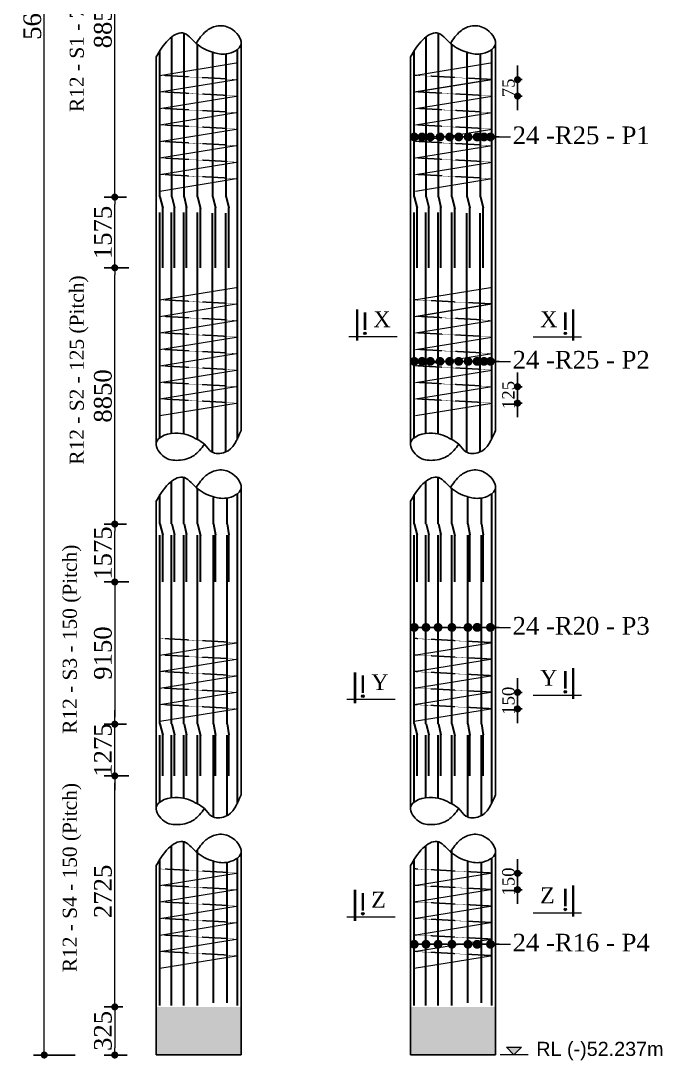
# Model space of a CAD drawing. Header units: millimetres. Extents: x -571543 to 35267, y -84886 to 197746.
# Drawn here: x -389666 to -380587, y 133018 to 147726 of the extents above; entities that cross this region are included whole.
import ezdxf

# ---------------------------------------------------------------- set-up
doc = ezdxf.new("R2010")
doc.units = ezdxf.units.MM
doc.header["$PDMODE"] = 2
doc.linetypes.add('DASHEDX2', pattern=[38.1, 25.4, -12.7])
doc.layers.get('Defpoints').update_dxf_attribs({"lineweight": 13})
for name, color, linetype, lineweight in [('Binder', 136, 'Continuous', 15), ('dim', 96, 'Continuous', 25), ('Dimision', 96, 'Continuous', 18), ('hatch', 65, 'Continuous', 15), ('Reinf.', 12, 'Continuous', 30), ('Text', 7, 'Continuous', 15)]:
    doc.layers.add(name, color=color, linetype=linetype, lineweight=lineweight)
doc.layers.add('Pire Line', color=11, linetype='Continuous')
doc.styles.add('ROMANS', font='arial.ttf', dxfattribs={"height": 200})
doc.styles.get("Standard").update_dxf_attribs({"font": 'times.ttf'})
doc.dimstyles.new('ISO-25', dxfattribs={"dimtxt": 175, "dimasz": 100, "dimexe": 65, "dimexo": 115.625, "dimgap": 40, "dimtad": 1, "dimtoh": 1, "dimdec": 0, "dimtxsty": 'Standard', "dimblk": 'DOT', "dimcen": 300, "dimclrd": 256, "dimclre": 256, "dimclrt": 256, "dimadec": 0, "dimazin": 0, "dimtfac": 1, "dimtdec": 0, "dimtix": 1, "dimtmove": 0, "dimatfit": 3, "dimldrblk": 'DOT', "dimfxl": 75, "dimlwd": -1, "dimarcsym": 0})

# ---------------------------------------------------------------- blocks, each defined once
blk = doc.blocks.new('_Dot')
at = {"color": 0, "linetype": 'ByBlock', "lineweight": -2}
blk.add_line((-0.5, 0), (-1, 0), dxfattribs=at)
at = {"color": 0, "linetype": 'ByBlock', "const_width": 0.5}
blk.add_lwpolyline([(-0.25, 0, 1), (0.25, 0, 1)], format="xyb", close=True, dxfattribs=at)
blk = doc.blocks.new('*D317')
at = {"layer": 'Defpoints', "color": 0, "ltscale": 3, "transparency": 16777216}
for p in [(-388335, 145231), (-388052, 145231), (-388022, 144231)]:
    blk.add_point(p, dxfattribs=at)
at = {"layer": 'Dimision', "color": 1, "lineweight": -2, "ltscale": 3, "transparency": 16777216}
for p, q in [((-388168, 145231), (-388485, 145231)), ((-388137, 144231), (-388485, 144231))]:
    blk.add_line(p, q, dxfattribs=at)
at = {"layer": 'Dimision', "ltscale": 3, "transparency": 16777216}
blk.add_line((-388335, 144331), (-388335, 145131), dxfattribs=at)
at = {"layer": 'Dimision', "ltscale": 3, "transparency": 16777216, "xscale": 100, "yscale": 100, "zscale": 100}
for p, rotation in [((-388335, 145231), 90), ((-388335, 144231), 270)]:
    blk.add_blockref('_Dot', p, dxfattribs=dict(at, rotation=rotation))
at = {"layer": 'Dimision', "ltscale": 3, "transparency": 16777216, "insert": (-388502, 144731), "char_height": 250, "attachment_point": 5, "rotation": 90}
blk.add_mtext('1575', dxfattribs=at)
blk = doc.blocks.new('*D319')
at = {"layer": 'Defpoints', "color": 0, "ltscale": 3, "transparency": 16777216}
for p in [(-388335, 144231), (-388022, 144231), (-388052, 140604)]:
    blk.add_point(p, dxfattribs=at)
at = {"layer": 'Dimision', "color": 1, "lineweight": -2, "ltscale": 3, "transparency": 16777216}
for p, q in [((-388137, 144231), (-388485, 144231)), ((-388168, 140604), (-388485, 140604))]:
    blk.add_line(p, q, dxfattribs=at)
at = {"layer": 'Dimision', "ltscale": 3, "transparency": 16777216}
blk.add_line((-388335, 140704), (-388335, 144131), dxfattribs=at)
at = {"layer": 'Dimision', "ltscale": 3, "transparency": 16777216, "xscale": 100, "yscale": 100, "zscale": 100}
for p, rotation in [((-388335, 144231), 90), ((-388335, 140604), 270)]:
    blk.add_blockref('_Dot', p, dxfattribs=dict(at, rotation=rotation))
at = {"layer": 'Dimision', "ltscale": 3, "transparency": 16777216, "insert": (-388502, 142417), "char_height": 250, "attachment_point": 5, "rotation": 90}
blk.add_mtext('8850', dxfattribs=at)
blk = doc.blocks.new('*D320')
at = {"layer": 'Defpoints', "color": 0, "ltscale": 3, "transparency": 16777216}
for p in [(-388335, 150196), (-388033, 150196), (-388052, 145231)]:
    blk.add_point(p, dxfattribs=at)
at = {"layer": 'Dimision', "color": 1, "lineweight": -2, "ltscale": 3, "transparency": 16777216}
for p, q in [((-388149, 150196), (-388485, 150196)), ((-388168, 145231), (-388485, 145231))]:
    blk.add_line(p, q, dxfattribs=at)
at = {"layer": 'Dimision', "ltscale": 3, "transparency": 16777216}
blk.add_line((-388335, 145331), (-388335, 150096), dxfattribs=at)
at = {"layer": 'Dimision', "ltscale": 3, "transparency": 16777216, "xscale": 100, "yscale": 100, "zscale": 100}
for p, rotation in [((-388335, 150196), 90), ((-388335, 145231), 270)]:
    blk.add_blockref('_Dot', p, dxfattribs=dict(at, rotation=rotation))
at = {"layer": 'Dimision', "ltscale": 3, "transparency": 16777216, "insert": (-388502, 147714), "char_height": 250, "attachment_point": 5, "rotation": 90}
blk.add_mtext('8850', dxfattribs=at)
blk = doc.blocks.new('*D323')
at = {"layer": 'Defpoints', "color": 0, "ltscale": 3, "transparency": 16777216}
for p in [(-388106, 133772), (-388335, 133091), (-388045, 133091)]:
    blk.add_point(p, dxfattribs=at)
at = {"layer": 'Dimision', "color": 1, "lineweight": -2, "ltscale": 3, "transparency": 16777216}
for p, q in [((-388221, 133772), (-388485, 133772)), ((-388161, 133091), (-388485, 133091))]:
    blk.add_line(p, q, dxfattribs=at)
at = {"layer": 'Dimision', "ltscale": 3, "transparency": 16777216}
blk.add_line((-388335, 133672), (-388335, 133191), dxfattribs=at)
at = {"layer": 'Dimision', "ltscale": 3, "transparency": 16777216, "xscale": 100, "yscale": 100, "zscale": 100}
for p, rotation in [((-388335, 133772), 90), ((-388335, 133091), 270)]:
    blk.add_blockref('_Dot', p, dxfattribs=dict(at, rotation=rotation))
at = {"layer": 'Dimision', "ltscale": 3, "transparency": 16777216, "insert": (-388502, 133432), "char_height": 250, "attachment_point": 5, "rotation": 90}
blk.add_mtext('325', dxfattribs=at)
blk = doc.blocks.new('*D324')
at = {"layer": 'Defpoints', "color": 0, "ltscale": 3, "transparency": 16777216}
for p in [(-389334, 162766), (-388947, 162766), (-388780, 133091)]:
    blk.add_point(p, dxfattribs=at)
at = {"layer": 'Dimision', "color": 1, "lineweight": -2, "ltscale": 3, "transparency": 16777216}
for p, q in [((-389063, 162766), (-389484, 162766)), ((-388896, 133091), (-389484, 133091))]:
    blk.add_line(p, q, dxfattribs=at)
at = {"layer": 'Dimision', "ltscale": 3, "transparency": 16777216}
blk.add_line((-389334, 133191), (-389334, 162666), dxfattribs=at)
at = {"layer": 'Dimision', "ltscale": 3, "transparency": 16777216, "xscale": 100, "yscale": 100, "zscale": 100}
for p, rotation in [((-389334, 162766), 90), ((-389334, 133091), 270)]:
    blk.add_blockref('_Dot', p, dxfattribs=dict(at, rotation=rotation))
at = {"layer": 'Dimision', "ltscale": 3, "transparency": 16777216, "insert": (-389502, 147929), "char_height": 250, "attachment_point": 5, "rotation": 90}
blk.add_mtext('56450', dxfattribs=at)
blk = doc.blocks.new('*D355')
at = {"layer": 'Defpoints', "color": 0, "ltscale": 3, "transparency": 16777216}
for p in [(-388335, 140604), (-388052, 140604), (-388022, 139785)]:
    blk.add_point(p, dxfattribs=at)
at = {"layer": 'Dimision', "color": 1, "lineweight": -2, "ltscale": 3, "transparency": 16777216}
for p, q in [((-388168, 140604), (-388485, 140604)), ((-388137, 139785), (-388485, 139785))]:
    blk.add_line(p, q, dxfattribs=at)
at = {"layer": 'Dimision', "ltscale": 3, "transparency": 16777216}
blk.add_line((-388335, 139885), (-388335, 140504), dxfattribs=at)
at = {"layer": 'Dimision', "ltscale": 3, "transparency": 16777216, "xscale": 100, "yscale": 100, "zscale": 100}
for p, rotation in [((-388335, 140604), 90), ((-388335, 139785), 270)]:
    blk.add_blockref('_Dot', p, dxfattribs=dict(at, rotation=rotation))
at = {"layer": 'Dimision', "ltscale": 3, "transparency": 16777216, "insert": (-388502, 140194), "char_height": 250, "attachment_point": 5, "rotation": 90}
blk.add_mtext('1575', dxfattribs=at)
blk = doc.blocks.new('*D357')
at = {"layer": 'Defpoints', "color": 0, "ltscale": 3, "transparency": 16777216}
for p in [(-388335, 137773), (-388052, 137773), (-388022, 137041)]:
    blk.add_point(p, dxfattribs=at)
at = {"layer": 'Dimision', "ltscale": 3, "transparency": 16777216}
for p, q in [((-388335, 137873), (-388335, 137973)), ((-388335, 137041), (-388335, 137773)), ((-388335, 136941), (-388335, 136841))]:
    blk.add_line(p, q, dxfattribs=at)
at = {"layer": 'Dimision', "color": 1, "lineweight": -2, "ltscale": 3, "transparency": 16777216}
for p, q in [((-388168, 137773), (-388485, 137773)), ((-388137, 137041), (-388485, 137041))]:
    blk.add_line(p, q, dxfattribs=at)
at = {"layer": 'Dimision', "ltscale": 3, "transparency": 16777216, "xscale": 100, "yscale": 100, "zscale": 100}
for p, rotation in [((-388335, 137773), 270), ((-388335, 137041), 90)]:
    blk.add_blockref('_Dot', p, dxfattribs=dict(at, rotation=rotation))
at = {"layer": 'Dimision', "ltscale": 3, "transparency": 16777216, "insert": (-388502, 137407), "char_height": 250, "attachment_point": 5, "rotation": 90}
blk.add_mtext('1275', dxfattribs=at)
blk = doc.blocks.new('*D360')
at = {"layer": 'Defpoints', "color": 0, "ltscale": 3, "transparency": 16777216}
for p in [(-388052, 139785), (-388335, 137773), (-388052, 137773)]:
    blk.add_point(p, dxfattribs=at)
at = {"layer": 'Dimision', "color": 1, "lineweight": -2, "ltscale": 3, "transparency": 16777216}
for p, q in [((-388168, 139785), (-388485, 139785)), ((-388168, 137773), (-388485, 137773))]:
    blk.add_line(p, q, dxfattribs=at)
at = {"layer": 'Dimision', "ltscale": 3, "transparency": 16777216}
blk.add_line((-388335, 139685), (-388335, 137873), dxfattribs=at)
at = {"layer": 'Dimision', "ltscale": 3, "transparency": 16777216, "xscale": 100, "yscale": 100, "zscale": 100}
for p, rotation in [((-388335, 139785), 90), ((-388335, 137773), 270)]:
    blk.add_blockref('_Dot', p, dxfattribs=dict(at, rotation=rotation))
at = {"layer": 'Dimision', "ltscale": 3, "transparency": 16777216, "insert": (-388502, 138779), "char_height": 250, "attachment_point": 5, "rotation": 90}
blk.add_mtext('9150', dxfattribs=at)
blk = doc.blocks.new('*D356')
at = {"layer": 'Defpoints', "color": 0, "ltscale": 3, "transparency": 16777216}
for p in [(-388335, 137041), (-388052, 137041), (-388106, 133772)]:
    blk.add_point(p, dxfattribs=at)
at = {"layer": 'Dimision', "color": 1, "lineweight": -2, "ltscale": 3, "transparency": 16777216}
for p, q in [((-388168, 137041), (-388485, 137041)), ((-388221, 133772), (-388485, 133772))]:
    blk.add_line(p, q, dxfattribs=at)
at = {"layer": 'Dimision', "ltscale": 3, "transparency": 16777216}
blk.add_line((-388335, 133872), (-388335, 136941), dxfattribs=at)
at = {"layer": 'Dimision', "ltscale": 3, "transparency": 16777216, "xscale": 100, "yscale": 100, "zscale": 100}
for p, rotation in [((-388335, 137041), 90), ((-388335, 133772), 270)]:
    blk.add_blockref('_Dot', p, dxfattribs=dict(at, rotation=rotation))
at = {"layer": 'Dimision', "ltscale": 3, "transparency": 16777216, "insert": (-388502, 135407), "char_height": 250, "attachment_point": 5, "rotation": 90}
blk.add_mtext('2725', dxfattribs=at)
blk = doc.blocks.new('*D361')
at = {"layer": 'Defpoints', "color": 0, "ltscale": 3, "transparency": 16777216}
for p in [(-383042, 146893), (-382634, 146893), (-383057, 146660)]:
    blk.add_point(p, dxfattribs=at)
at = {"layer": 'Pire Line', "linetype": 'Continuous', "ltscale": 3, "transparency": 16777216}
for p, q in [((-382634, 146993), (-382634, 147093)), ((-382634, 146660), (-382634, 146893)), ((-382634, 146560), (-382634, 146460))]:
    blk.add_line(p, q, dxfattribs=at)
at = {"layer": 'Pire Line', "linetype": 'Continuous', "lineweight": -2, "ltscale": 3, "transparency": 16777216}
for p, q in [((-382669, 146893), (-382569, 146893)), ((-382669, 146660), (-382569, 146660))]:
    blk.add_line(p, q, dxfattribs=at)
at = {"layer": 'Pire Line', "ltscale": 3, "transparency": 16777216, "xscale": 100, "yscale": 100, "zscale": 100}
for p, rotation in [((-382634, 146893), 270), ((-382634, 146660), 90)]:
    blk.add_blockref('_Dot', p, dxfattribs=dict(at, rotation=rotation))
at = {"layer": 'Pire Line', "ltscale": 3, "transparency": 16777216, "insert": (-382763, 146776), "char_height": 175, "attachment_point": 5, "rotation": 90}
blk.add_mtext('75', dxfattribs=at)
blk = doc.blocks.new('*D362')
at = {"layer": 'Defpoints', "color": 0, "ltscale": 3, "transparency": 16777216}
for p in [(-383042, 142548), (-382634, 142548), (-383057, 142315)]:
    blk.add_point(p, dxfattribs=at)
at = {"layer": 'Pire Line', "linetype": 'Continuous', "ltscale": 3, "transparency": 16777216}
for p, q in [((-382634, 142648), (-382634, 142748)), ((-382634, 142315), (-382634, 142548)), ((-382634, 142215), (-382634, 142115))]:
    blk.add_line(p, q, dxfattribs=at)
at = {"layer": 'Pire Line', "linetype": 'Continuous', "lineweight": -2, "ltscale": 3, "transparency": 16777216}
for p, q in [((-382669, 142548), (-382569, 142548)), ((-382669, 142315), (-382569, 142315))]:
    blk.add_line(p, q, dxfattribs=at)
at = {"layer": 'Pire Line', "ltscale": 3, "transparency": 16777216, "xscale": 100, "yscale": 100, "zscale": 100}
for p, rotation in [((-382634, 142548), 270), ((-382634, 142315), 90)]:
    blk.add_blockref('_Dot', p, dxfattribs=dict(at, rotation=rotation))
at = {"layer": 'Pire Line', "ltscale": 3, "transparency": 16777216, "insert": (-382763, 142431), "char_height": 175, "attachment_point": 5, "rotation": 90}
blk.add_mtext('125', dxfattribs=at)
blk = doc.blocks.new('*D363')
at = {"layer": 'Defpoints', "color": 0, "ltscale": 3, "transparency": 16777216}
for p in [(-383042, 138222), (-382634, 138222), (-383057, 137989)]:
    blk.add_point(p, dxfattribs=at)
at = {"layer": 'Pire Line', "linetype": 'Continuous', "ltscale": 3, "transparency": 16777216}
for p, q in [((-382634, 138322), (-382634, 138422)), ((-382634, 137989), (-382634, 138222)), ((-382634, 137889), (-382634, 137789))]:
    blk.add_line(p, q, dxfattribs=at)
at = {"layer": 'Pire Line', "linetype": 'Continuous', "lineweight": -2, "ltscale": 3, "transparency": 16777216}
for p, q in [((-382669, 138222), (-382569, 138222)), ((-382669, 137989), (-382569, 137989))]:
    blk.add_line(p, q, dxfattribs=at)
at = {"layer": 'Pire Line', "ltscale": 3, "transparency": 16777216, "xscale": 100, "yscale": 100, "zscale": 100}
for p, rotation in [((-382634, 138222), 270), ((-382634, 137989), 90)]:
    blk.add_blockref('_Dot', p, dxfattribs=dict(at, rotation=rotation))
at = {"layer": 'Pire Line', "ltscale": 3, "transparency": 16777216, "insert": (-382763, 138105), "char_height": 175, "attachment_point": 5, "rotation": 90}
blk.add_mtext('150', dxfattribs=at)
blk = doc.blocks.new('*D364')
at = {"layer": 'Defpoints', "color": 0, "ltscale": 3, "transparency": 16777216}
for p in [(-383042, 135663), (-382634, 135663), (-383057, 135430)]:
    blk.add_point(p, dxfattribs=at)
at = {"layer": 'Pire Line', "linetype": 'Continuous', "ltscale": 3, "transparency": 16777216}
for p, q in [((-382634, 135763), (-382634, 135863)), ((-382634, 135430), (-382634, 135663)), ((-382634, 135330), (-382634, 135230))]:
    blk.add_line(p, q, dxfattribs=at)
at = {"layer": 'Pire Line', "linetype": 'Continuous', "lineweight": -2, "ltscale": 3, "transparency": 16777216}
for p, q in [((-382669, 135663), (-382569, 135663)), ((-382669, 135430), (-382569, 135430))]:
    blk.add_line(p, q, dxfattribs=at)
at = {"layer": 'Pire Line', "ltscale": 3, "transparency": 16777216, "xscale": 100, "yscale": 100, "zscale": 100}
for p, rotation in [((-382634, 135663), 270), ((-382634, 135430), 90)]:
    blk.add_blockref('_Dot', p, dxfattribs=dict(at, rotation=rotation))
at = {"layer": 'Pire Line', "ltscale": 3, "transparency": 16777216, "insert": (-382763, 135546), "char_height": 175, "attachment_point": 5, "rotation": 90}
blk.add_mtext('150', dxfattribs=at)

msp = doc.modelspace()

# ---------------------------------------------------------------- hatches: boundary and pattern name
at = {"layer": 'Dimision', "ltscale": 5}
msp.add_hatch(color=256, dxfattribs=at).paths.add_polyline_path([(-382791.7, 133200.6), (-382579.6, 133200.6), (-382685.6, 133094.5)])
at = {"layer": 'hatch', "ltscale": 30}
h = msp.add_hatch(dxfattribs=at)
h.set_pattern_fill('AR-CONC', color=256, style=0)
h.set_pattern_definition([(50, (-84910.95, 39755.5), (182.18467, -15.939086), [19.05, -209.55]), (355, (-84910.95, 39755.5), (-35.24283, 191.05664), [15.24, -167.64]), (100.451, (-84895.77, 39754.17), (146.9425, 175.11669), [16.19, -178.09]), (46.1842, (-84910.95, 39806.3), (271.07904, -42.04233), [28.575, -314.325]), (96.6356, (-84888.36, 39802.8), (237.40423, 247.42556), [24.285, -267.135]), (351.184, (-84910.95, 39806.3), (237.4046, 247.42512), [22.86, -251.46]), (21, (-84885.55, 39793.6), (151.61488, -102.26552), [19.05, -209.55]), (326, (-84885.55, 39793.6), (61.80203, 184.18797), [15.24, -167.64]), (71.4514, (-84872.92, 39785.08), (213.41649, 81.92286), [16.19, -178.09]), (37.5, (-84910.95, 39755.5), (3.088603, 84.555039), [0, -165.608, 0, -170.18, 0, -168.275]), (7.5, (-84910.95, 39755.5), (66.819663, 100.180575), [0, -97.028, 0, -161.798, 0, -64.135]), (327.5, (-84967.595, 39755.5), (135.590595, -5.728744), [0, -63.5, 0, -198.12, 0, -262.89]), (317.5, (-84993, 39755.5), (148.12918, 25.42649), [0, -82.55, 0, -131.572, 0, -186.69])])
h.paths.add_polyline_path([(-382947.6, 133772.2), (-384147.6, 133772.2), (-384147.6, 133091.4), (-382947.6, 133091.4)])
h.paths.add_polyline_path([(-386547.6, 133772.2), (-387747.6, 133772.2), (-387747.6, 133091.4), (-386547.6, 133091.4)])
at = {"layer": 'Text'}
for points in [[(-384794.7, 143321.5, 1), (-384794.7, 143285.6, 1)], [(-381958, 143321.5, -1), (-381958, 143285.6, -1)], [(-384824, 138187.1, 1), (-384824, 138151.3, 1)], [(-381958, 138248.5, -1), (-381958, 138212.6, -1)], [(-384824, 135107.9, 1), (-384824, 135072, 1)], [(-381958, 135169.3, -1), (-381958, 135133.4, -1)]]:
    msp.add_hatch(color=256, dxfattribs=at).paths.add_polyline_path(points)

# ---------------------------------------------------------------- linework, layer by layer
at = {"layer": 'Binder', "ltscale": 5}
for p, q in [((-387696.1, 146953.6), (-386617.2, 147128.8)), ((-384096.1, 146953.6), (-383017.2, 147128.8)), ((-387696.1, 146719.8), (-386617.2, 146895)), ((-384096.1, 146719.8), (-383017.2, 146895)), ((-384079, 146719.8), (-383000.1, 146895)), ((-387696.1, 146486), (-386617.2, 146661.1)), ((-384079, 146486), (-383000.1, 146661.1)), ((-387696.1, 146252.2), (-386617.2, 146427.3)), ((-384079, 146252.2), (-383000.1, 146427.3)), ((-387696.1, 146018.4), (-386617.2, 146193.5)), ((-384079, 146018.4), (-383000.1, 146193.5)), ((-387696.1, 145784.6), (-386617.2, 145959.7)), ((-384079, 145784.6), (-383000.1, 145959.7)), ((-387696.1, 145550.8), (-386617.2, 145725.9)), ((-384079, 145550.8), (-383000.1, 145725.9)), ((-387696.1, 145317), (-386617.2, 145492.1)), ((-384079, 145317), (-383000.1, 145492.1)), ((-387696.1, 143777.6), (-386617.2, 143952.7)), ((-384096.1, 143777.6), (-383017.2, 143952.7)), ((-387696.1, 143543.8), (-386617.2, 143718.9)), ((-384096.1, 143543.8), (-383017.2, 143718.9)), ((-384079, 143543.8), (-383000.1, 143718.9)), ((-387696.1, 143310), (-386617.2, 143485.1)), ((-384079, 143310), (-383000.1, 143485.1)), ((-387696.1, 143076.2), (-386617.2, 143251.3)), ((-384079, 143076.2), (-383000.1, 143251.3)), ((-387696.1, 142842.4), (-386617.2, 143017.5)), ((-384079, 142842.4), (-383000.1, 143017.5)), ((-387696.1, 142608.5), (-386617.2, 142783.7)), ((-384079, 142608.5), (-383000.1, 142783.7)), ((-387696.1, 142374.7), (-386617.2, 142549.9)), ((-384079, 142374.7), (-383000.1, 142549.9)), ((-387696.1, 142140.9), (-386617.2, 142316.1)), ((-384079, 142140.9), (-383000.1, 142316.1)), ((-387696.1, 138751), (-386617.2, 138926.1)), ((-384096.1, 138751), (-383017.2, 138926.1)), ((-387696.1, 138517.2), (-386617.2, 138692.3)), ((-384096.1, 138517.2), (-383017.2, 138692.3)), ((-387696.1, 138283.3), (-386617.2, 138458.5)), ((-384096.1, 138283.3), (-383017.2, 138458.5)), ((-387696.1, 138049.5), (-386617.2, 138224.7)), ((-384096.1, 138049.5), (-383017.2, 138224.7)), ((-387696.1, 137815.7), (-386617.2, 137990.9)), ((-384096.1, 137815.7), (-383017.2, 137990.9)), ((-387696.1, 135490.8), (-386617.2, 135665.9)), ((-384096.1, 135490.8), (-383017.2, 135665.9)), ((-387696.1, 135257), (-386617.2, 135432.1)), ((-384096.1, 135257), (-383017.2, 135432.1)), ((-387696.1, 135023.2), (-386617.2, 135198.3)), ((-384096.1, 135023.2), (-383017.2, 135198.3)), ((-387696.1, 134789.3), (-386617.2, 134964.5)), ((-384096.1, 134789.3), (-383017.2, 134964.5)), ((-387696.1, 134555.5), (-386617.2, 134730.7)), ((-384096.1, 134555.5), (-383017.2, 134730.7)), ((-387696.1, 134321.7), (-386617.2, 134496.9)), ((-384096.1, 134321.7), (-383017.2, 134496.9))]:
    msp.add_line(p, q, dxfattribs=at)
at = {"layer": 'Binder', "linetype": 'DASHEDX2', "ltscale": 0.007}
for p, q in [((-386617.2, 146895), (-387696.1, 146953.6)), ((-383017.2, 146895), (-384096.1, 146953.6)), ((-386617.2, 146661.1), (-387696.1, 146719.8)), ((-383000.1, 146661.1), (-384079, 146719.8)), ((-386617.2, 146427.3), (-387696.1, 146486)), ((-383000.1, 146427.3), (-384079, 146486)), ((-386617.2, 146193.5), (-387696.1, 146252.2)), ((-383000.1, 146193.5), (-384079, 146252.2)), ((-386617.2, 145959.7), (-387696.1, 146018.4)), ((-383000.1, 145959.7), (-384079, 146018.4)), ((-386617.2, 145725.9), (-387696.1, 145784.6)), ((-383000.1, 145725.9), (-384079, 145784.6)), ((-386617.2, 145492.1), (-387696.1, 145550.8)), ((-383000.1, 145492.1), (-384079, 145550.8)), ((-386617.2, 143718.9), (-387696.1, 143777.6)), ((-383017.2, 143718.9), (-384096.1, 143777.6)), ((-386617.2, 143485.1), (-387696.1, 143543.8)), ((-383000.1, 143485.1), (-384079, 143543.8)), ((-386617.2, 143251.3), (-387696.1, 143310)), ((-383000.1, 143251.3), (-384079, 143310)), ((-386617.2, 143017.5), (-387696.1, 143076.2)), ((-383000.1, 143017.5), (-384079, 143076.2)), ((-386617.2, 142783.7), (-387696.1, 142842.4)), ((-383000.1, 142783.7), (-384079, 142842.4)), ((-386617.2, 142549.9), (-387696.1, 142608.5)), ((-383000.1, 142549.9), (-384079, 142608.5)), ((-386617.2, 142316.1), (-387696.1, 142374.7)), ((-383000.1, 142316.1), (-384079, 142374.7)), ((-386617.2, 138926.1), (-387696.1, 138984.8)), ((-383017.2, 138926.1), (-384096.1, 138984.8)), ((-386617.2, 138692.3), (-387696.1, 138751)), ((-383017.2, 138692.3), (-384096.1, 138751)), ((-386617.2, 138458.5), (-387696.1, 138517.2)), ((-383017.2, 138458.5), (-384096.1, 138517.2)), ((-386617.2, 138224.7), (-387696.1, 138283.3)), ((-383017.2, 138224.7), (-384096.1, 138283.3)), ((-386617.2, 137990.9), (-387696.1, 138049.5)), ((-383017.2, 137990.9), (-384096.1, 138049.5)), ((-386617.2, 135665.9), (-387696.1, 135724.6)), ((-383017.2, 135665.9), (-384096.1, 135724.6)), ((-386617.2, 135432.1), (-387696.1, 135490.8)), ((-383017.2, 135432.1), (-384096.1, 135490.8)), ((-386617.2, 135198.3), (-387696.1, 135257)), ((-383017.2, 135198.3), (-384096.1, 135257)), ((-386617.2, 134964.5), (-387696.1, 135023.2)), ((-383017.2, 134964.5), (-384096.1, 135023.2)), ((-386617.2, 134730.7), (-387696.1, 134789.3)), ((-383017.2, 134730.7), (-384096.1, 134789.3)), ((-386617.2, 134496.9), (-387696.1, 134555.5)), ((-383017.2, 134496.9), (-384096.1, 134555.5))]:
    msp.add_line(p, q, dxfattribs=at)
at = {"layer": 'dim', "ltscale": 30}
for points in [[(-387747.7, 147213.7), (-387573.3, 147458.5), (-387375.6, 147555.1), (-387183.4, 147407), (-386947.8, 147279.9), (-386757.2, 147257.7), (-386547.6, 147390.7), (-386700, 147621.5), (-386895.8, 147650.1), (-387045.5, 147576.2), (-387183.4, 147407)], [(-384147.7, 147213.7), (-383973.3, 147458.5), (-383775.6, 147555.1), (-383583.4, 147407), (-383347.8, 147279.9), (-383157.2, 147257.7), (-382947.6, 147390.7), (-383100, 147621.5), (-383295.8, 147650.1), (-383445.5, 147576.2), (-383583.4, 147407)], [(-386547.6, 141929.7), (-386775.2, 141619.8), (-386965.1, 141627.2), (-387066.3, 141733.2), (-387163.7, 141799.1), (-387437.9, 141890.9), (-387747.6, 141753.6), (-387635.5, 141554.8), (-387432.6, 141507.1), (-387213.6, 141575.8), (-387066.3, 141733.2)], [(-382947.6, 141929.7), (-383175.2, 141619.8), (-383365.1, 141627.2), (-383466.3, 141733.2), (-383563.7, 141799.1), (-383837.9, 141890.9), (-384147.6, 141753.6), (-384035.5, 141554.8), (-383832.6, 141507.1), (-383613.6, 141575.8), (-383466.3, 141733.2)], [(-387749.7, 140927.2), (-387573.3, 141172), (-387375.6, 141268.6), (-387183.4, 141120.5), (-386947.8, 140993.4), (-386757.2, 140971.2), (-386547.6, 141104.2), (-386700, 141335), (-386895.8, 141363.6), (-387045.5, 141289.7), (-387183.4, 141120.5)], [(-384149.7, 140927.2), (-383973.3, 141172), (-383775.6, 141268.6), (-383583.4, 141120.5), (-383347.8, 140993.4), (-383157.2, 140971.2), (-382947.6, 141104.2), (-383100, 141335), (-383295.8, 141363.6), (-383445.5, 141289.7), (-383583.4, 141120.5)], [(-386547.6, 136774.2), (-386775.2, 136464.4), (-386965.1, 136471.8), (-387066.3, 136577.8), (-387163.7, 136643.7), (-387437.9, 136735.5), (-387747.6, 136598.1), (-387635.5, 136399.4), (-387432.6, 136351.7), (-387213.6, 136420.4), (-387066.3, 136577.8)], [(-382947.6, 136774.2), (-383175.2, 136464.4), (-383365.1, 136471.8), (-383466.3, 136577.8), (-383563.7, 136643.7), (-383837.9, 136735.5), (-384147.6, 136598.1), (-384035.5, 136399.4), (-383832.6, 136351.7), (-383613.6, 136420.4), (-383466.3, 136577.8)], [(-387749.7, 135771.8), (-387573.3, 136016.6), (-387375.6, 136113.2), (-387183.4, 135965.1), (-386947.8, 135837.9), (-386757.2, 135815.8), (-386547.6, 135948.7), (-386700, 136179.6), (-386895.8, 136208.2), (-387045.5, 136134.3), (-387183.4, 135965.1)], [(-384149.7, 135771.8), (-383973.3, 136016.6), (-383775.6, 136113.2), (-383583.4, 135965.1), (-383347.8, 135837.9), (-383157.2, 135815.8), (-382947.6, 135948.7), (-383100, 136179.6), (-383295.8, 136208.2), (-383445.5, 136134.3), (-383583.4, 135965.1)]]:
    msp.add_spline(points, degree=3, dxfattribs=at)
at = {"layer": 'Dimision', "ltscale": 5}
for p, q in [((-386752.7, 147598.2), (-386752.7, 147598.2)), ((-386752.7, 147598.2), (-386752.7, 147598.2)), ((-382733.7, 146082.4), (-382733.7, 146082.4)), ((-382733.7, 146082.4), (-382733.7, 146082.4)), ((-382733.7, 142906.4), (-382733.7, 142906.4)), ((-382733.7, 142906.4), (-382733.7, 142906.4)), ((-386752.7, 141311.7), (-386752.7, 141311.7)), ((-386752.7, 141311.7), (-386752.7, 141311.7)), ((-386752.7, 136156.3), (-386752.7, 136156.3)), ((-386752.7, 136156.3), (-386752.7, 136156.3)), ((-382482.4, 133094.5), (-382879.3, 133094.5))]:
    msp.add_line(p, q, dxfattribs=at)
msp.add_lwpolyline([(-382791.7, 133200.6), (-382579.6, 133200.6), (-382685.6, 133094.5)], close=True, dxfattribs=at)
at = {"layer": 'Pire Line', "ltscale": 3}
for p, q in [((-386547.6, 147443), (-386547.6, 141929.7)), ((-382947.6, 147443), (-382947.6, 146345.7)), ((-382947.6, 147443), (-382947.6, 141929.7)), ((-387747.6, 147213.9), (-387747.6, 141717.8)), ((-384147.6, 147213.9), (-384147.6, 146313.6)), ((-384147.6, 147213.9), (-384147.6, 141717.8)), ((-386547.6, 141156.5), (-386547.6, 136774.2)), ((-382947.6, 141156.5), (-382947.6, 136774.2)), ((-387747.6, 140930.8), (-387747.6, 136562.3)), ((-384147.6, 140930.8), (-384147.6, 136562.3)), ((-386547.6, 136001.1), (-386547.6, 133091.4)), ((-382947.6, 136001.1), (-382947.6, 133091.4)), ((-387747.6, 135775.3), (-387747.6, 133091.4)), ((-384147.6, 135775.3), (-384147.6, 133091.4)), ((-386547.6, 133091.4), (-387747.6, 133091.4)), ((-382947.6, 133091.4), (-384147.6, 133091.4))]:
    msp.add_line(p, q, dxfattribs=at)
at = {"layer": 'Reinf.', "ltscale": 5}
for p, q in [((-387354.8, 145234), (-387354.8, 147550.3)), ((-383754.8, 145234), (-383754.8, 147550.3)), ((-387527.8, 145234), (-387527.8, 147497.3)), ((-387164, 145234), (-387164, 147390.4)), ((-383927.8, 145234), (-383927.8, 147497.3)), ((-383564, 145234), (-383564, 147390.4)), ((-386947.8, 145234), (-386947.8, 147279.9)), ((-383347.8, 145234), (-383347.8, 147279.9)), ((-387696.1, 145234), (-387657.2, 145075.4)), ((-387527.8, 145234), (-387491.5, 145082)), ((-387354.8, 145234), (-387318.5, 145082)), ((-387164, 145234), (-387123.2, 145070.2)), ((-386947.8, 145234), (-386909.7, 145077.2)), ((-386757.2, 145234), (-386720.3, 145080.4)), ((-384096.1, 145234), (-384057.2, 145075.4)), ((-383927.8, 145234), (-383891.5, 145082)), ((-383754.8, 145234), (-383718.5, 145082)), ((-383564, 145234), (-383523.2, 145070.2)), ((-383347.8, 145234), (-383309.7, 145077.2)), ((-383157.2, 145234), (-383120.3, 145080.4)), ((-387657.2, 144231), (-387657.2, 145075.4)), ((-387491.5, 144231), (-387491.5, 145082)), ((-387320.5, 144231), (-387320.5, 145087.1)), ((-387123.2, 144231), (-387123.2, 145070.2)), ((-386909.7, 144231), (-386909.7, 145077.2)), ((-386720.3, 144231), (-386720.3, 145080.4)), ((-384057.2, 144231), (-384057.2, 145075.4)), ((-383891.5, 144231), (-383891.5, 145082)), ((-383720.5, 144231), (-383720.5, 145087.1)), ((-383523.2, 144231), (-383523.2, 145070.2)), ((-383309.7, 144231), (-383309.7, 145077.2)), ((-383120.3, 144231), (-383120.3, 145080.4)), ((-387164, 141799.3), (-387164, 145013.4)), ((-383564, 141799.3), (-383564, 145013.4)), ((-387164, 140606.5), (-387164, 141103.9)), ((-383564, 140606.5), (-383564, 141103.9)), ((-387696.1, 140606.5), (-387657.2, 140447.9)), ((-387527.8, 140606.5), (-387491.5, 140454.5)), ((-387354.8, 140606.5), (-387318.5, 140454.5)), ((-387164, 140606.5), (-387123.2, 140442.7)), ((-386936.1, 140606.5), (-386909.7, 140449.7)), ((-386746.6, 140606.5), (-386720.3, 140452.9)), ((-384096.1, 140606.5), (-384057.2, 140447.9)), ((-383927.8, 140606.5), (-383891.5, 140454.5)), ((-383754.8, 140606.5), (-383718.5, 140454.5)), ((-383564, 140606.5), (-383523.2, 140442.7)), ((-383336.1, 140606.5), (-383309.7, 140449.7)), ((-383146.6, 140606.5), (-383120.3, 140452.9)), ((-387657.2, 139785), (-387657.2, 140447.9)), ((-387491.5, 139785), (-387491.5, 140454.5)), ((-387320.5, 139785), (-387320.5, 140459.6)), ((-387164, 137775.6), (-387164, 140447.9)), ((-387123.2, 139785), (-387123.2, 140442.7)), ((-386909.7, 139785), (-386909.7, 140449.7)), ((-386720.3, 139785), (-386720.3, 140452.9)), ((-384057.2, 139785), (-384057.2, 140447.9)), ((-383891.5, 139785), (-383891.5, 140454.5)), ((-383720.5, 139785), (-383720.5, 140459.6)), ((-383564, 137775.6), (-383564, 140447.9)), ((-383523.2, 139785), (-383523.2, 140442.7)), ((-383309.7, 139785), (-383309.7, 140449.7)), ((-383120.3, 139785), (-383120.3, 140452.9)), ((-387696.1, 137775.6), (-387657.2, 137617)), ((-387527.8, 137775.6), (-387491.5, 137623.6)), ((-387354.8, 137775.6), (-387318.5, 137623.6)), ((-387164, 137775.6), (-387123.2, 137611.9)), ((-386936.1, 137775.6), (-386909.7, 137618.9)), ((-386746.6, 137775.6), (-386720.3, 137622.1)), ((-384096.1, 137775.6), (-384057.2, 137617)), ((-383927.8, 137775.6), (-383891.5, 137623.6)), ((-383754.8, 137775.6), (-383718.5, 137623.6)), ((-383564, 137775.6), (-383523.2, 137611.9)), ((-383336.1, 137775.6), (-383309.7, 137618.9)), ((-383146.6, 137775.6), (-383120.3, 137622.1)), ((-387657.2, 137041.2), (-387657.2, 137617)), ((-387491.5, 137041.2), (-387491.5, 137623.6)), ((-387320.5, 137041.2), (-387320.5, 137628.8)), ((-387164, 136643.9), (-387164, 137617)), ((-387123.2, 137041.2), (-387123.2, 137611.9)), ((-386909.7, 137041.2), (-386909.7, 137618.9)), ((-386720.3, 137041.2), (-386720.3, 137622.1)), ((-384057.2, 137041.2), (-384057.2, 137617)), ((-383891.5, 137041.2), (-383891.5, 137623.6)), ((-383720.5, 137041.2), (-383720.5, 137628.8)), ((-383564, 136643.9), (-383564, 137617)), ((-383523.2, 137041.2), (-383523.2, 137611.9)), ((-383309.7, 137041.2), (-383309.7, 137618.9)), ((-383120.3, 137041.2), (-383120.3, 137622.1)), ((-387164, 133792), (-387164, 135994.2)), ((-383564, 133792), (-383564, 135994.2))]:
    msp.add_line(p, q, dxfattribs=at)
for points in [[(-387696.1, 145234), (-387696.1, 147303.1)], [(-386757.2, 145234), (-386757.2, 147257.7)], [(-386600.1, 141807.1), (-386600.1, 147319.7)], [(-384096.1, 145234), (-384096.1, 147303.1)], [(-383157.2, 145234), (-383157.2, 147257.7)], [(-383000.1, 141807.1), (-383000.1, 147319.7)], [(-387696.1, 141827.5), (-387696.1, 145013.4)], [(-387530.3, 141886.1), (-387530.3, 145013.4)], [(-387359.3, 141880.9), (-387359.3, 145013.4)], [(-386950.8, 141619.6), (-386950.8, 145005.5)], [(-386761.4, 141619.6), (-386761.4, 145005.5)], [(-384096.1, 141827.5), (-384096.1, 145013.4)], [(-383930.3, 141886.1), (-383930.3, 145013.4)], [(-383759.3, 141880.9), (-383759.3, 145013.4)], [(-383350.8, 141619.6), (-383350.8, 145005.5)], [(-383161.4, 141619.6), (-383161.4, 145005.5)], [(-387530.3, 140606.5), (-387530.3, 141208.8)], [(-387359.3, 140606.5), (-387359.3, 141265.2)], [(-383930.3, 140606.5), (-383930.3, 141208.8)], [(-383759.3, 140606.5), (-383759.3, 141265.2)], [(-387696.1, 140606.5), (-387696.1, 141018.4)], [(-386936.1, 140606.5), (-386936.1, 140989.8)], [(-386746.6, 140606.5), (-386746.6, 140972.9)], [(-386600.1, 136651.7), (-386600.1, 141033.2)], [(-384096.1, 140606.5), (-384096.1, 141018.4)], [(-383336.1, 140606.5), (-383336.1, 140989.8)], [(-383146.6, 140606.5), (-383146.6, 140972.9)], [(-383000.1, 136651.7), (-383000.1, 141033.2)], [(-387696.1, 137775.6), (-387696.1, 140447.9)], [(-387530.3, 137775.6), (-387530.3, 140447.9)], [(-387359.3, 137775.6), (-387359.3, 140447.9)], [(-386936.1, 137775.6), (-386936.1, 140447.9)], [(-386746.6, 137775.6), (-386746.6, 140447.9)], [(-384096.1, 137775.6), (-384096.1, 140447.9)], [(-383930.3, 137775.6), (-383930.3, 140447.9)], [(-383759.3, 137775.6), (-383759.3, 140447.9)], [(-383336.1, 137775.6), (-383336.1, 140447.9)], [(-383146.6, 137775.6), (-383146.6, 140447.9)], [(-387696.1, 136672.1), (-387696.1, 137617)], [(-387530.3, 136730.6), (-387530.3, 137617)], [(-387359.3, 136725.5), (-387359.3, 137617)], [(-386936.1, 136457.9), (-386936.1, 137617)], [(-386746.6, 136477.5), (-386746.6, 137617)], [(-384096.1, 136672.1), (-384096.1, 137617)], [(-383930.3, 136730.6), (-383930.3, 137617)], [(-383759.3, 136725.5), (-383759.3, 137617)], [(-383336.1, 136457.9), (-383336.1, 137617)], [(-383146.6, 136477.5), (-383146.6, 137617)], [(-387530.3, 133792), (-387530.3, 136053.4)], [(-387359.3, 133792), (-387359.3, 136109.7)], [(-383930.3, 133792), (-383930.3, 136053.4)], [(-383759.3, 133792), (-383759.3, 136109.7)], [(-387696.1, 133792), (-387696.1, 135862.9)], [(-386936.1, 133829.8), (-386936.1, 135834.3)], [(-386746.6, 133829.8), (-386746.6, 135817.4)], [(-386600.1, 133792), (-386600.1, 135877.8)], [(-384096.1, 133792), (-384096.1, 135862.9)], [(-383336.1, 133829.8), (-383336.1, 135834.3)], [(-383146.6, 133829.8), (-383146.6, 135817.4)], [(-383000.1, 133792), (-383000.1, 135877.8)]]:
    msp.add_lwpolyline(points, dxfattribs=at)
at = {"layer": 'Text'}
for p, q in [((-384339.4, 143255.4), (-385023.6, 143255.4)), ((-382413.3, 143255.4), (-381729.1, 143255.4)), ((-384368.7, 138121.1), (-385052.9, 138121.1)), ((-382413.3, 138182.4), (-381729.1, 138182.4)), ((-384368.7, 135041.8), (-385052.9, 135041.8)), ((-382413.3, 135103.2), (-381729.1, 135103.2))]:
    msp.add_line(p, q, dxfattribs=at)
at = {"layer": 'Text', "const_width": 35.9}
for points in [[(-384904.9, 143200.5), (-384904.9, 143642.9)], [(-384794.7, 143349.1), (-384794.7, 143598.6)], [(-381958, 143349.1), (-381958, 143598.6)], [(-381847.8, 143200.5), (-381847.8, 143642.9)], [(-381847.8, 138127.6), (-381847.8, 138569.9)], [(-384934.3, 138066.2), (-384934.3, 138508.6)], [(-384824, 138214.7), (-384824, 138464.2)], [(-381958, 138276.1), (-381958, 138525.6)], [(-381847.8, 135048.3), (-381847.8, 135490.7)], [(-384934.3, 134986.9), (-384934.3, 135429.3)], [(-384824, 135135.4), (-384824, 135385)], [(-381958, 135196.8), (-381958, 135446.3)]]:
    msp.add_lwpolyline(points, dxfattribs=at)
at = {"layer": 'Text'}
for centre in [(-384794.7, 143303.6), (-381958, 143303.6), (-384824, 138169.2), (-381958, 138230.6), (-384824, 135090), (-381958, 135151.3)]:
    msp.add_circle(centre, 17.9, dxfattribs=at)

# ---------------------------------------------------------------- texts
at = {"layer": 'Dimision', "ltscale": 3, "char_height": 200, "attachment_point": 5, "rotation": 90}
for s, insert in [('R12 - S1 - 75 (Pitch)', (-388841.2, 147698)), ('R12 - S2 - 125 (Pitch)', (-388841.2, 142784.2)), ('R12 - S3 - 150 (Pitch)', (-388940.1, 138974.4)), ('R12 - S4 - 150 (Pitch)', (-388940.1, 135602.1))]:
    msp.add_mtext(s, dxfattribs=dict(at, insert=insert))
at = {"layer": 'Text'}
for s, height, p in [('24 -R25 - P1', 250, (-382703.7, 145980.5)), ('X', 224.2, (-384675.4, 143390.3)), ('X', 224.2, (-382314.9, 143390.3)), ('24 -R25 - P2', 250, (-382703.7, 142804.5)), ('24 -R20 - P3', 250, (-382703.7, 139039.9)), ('Y', 224.2, (-384705, 138255.9)), ('Y', 224.2, (-382314.9, 138317.3)), ('Z', 224.2, (-384705, 135176.7)), ('Z', 224.2, (-382314.9, 135238)), ('24 -R16 - P4', 250, (-382703.7, 134556.6))]:
    msp.add_text(s, height=height, dxfattribs=at).set_placement(p)
at = {"layer": 'Text', "style": 'ROMANS'}
msp.add_text('RL (-)52.237m', height=200, dxfattribs=at).set_placement((-382369.1, 133077.8))

# ---------------------------------------------------------------- dimensions: what is measured, and where the dimension line sits
at = {"layer": 'Dimision', "ltscale": 3}
for base, p1, p2, angle, text, picture, middle in [((-389334.4, 162766.1), (-388780.2, 133091.4), (-388946.9, 162766.1), 90, '56450', '*D324', (-389501.5, 147928.8)), ((-388335, 150196.2), (-388052.4, 145231.2), (-388033.5, 150196.2), 90, '8850', '*D320', (-388502.1, 147713.7)), ((-388335, 145231.2), (-388021.7, 144231), (-388052.4, 145231.2), 90, '1575', '*D317', (-388502.5, 144731.1)), ((-388335, 144231), (-388052.4, 140603.7), (-388021.7, 144231), 90, '8850', '*D319', (-388502.1, 142417.4)), ((-388335, 140603.7), (-388021.7, 139785), (-388052.4, 140603.7), 90, '1575', '*D355', (-388502.5, 140194.3)), ((-388335, 137772.9), (-388052.4, 139785), (-388052.4, 137772.9), 270, '9150', '*D360', (-388502.5, 138778.9)), ((-388335, 137772.9), (-388021.7, 137041.2), (-388052.4, 137772.9), 90, '1275', '*D357', (-388502.5, 137407)), ((-388335, 137041.2), (-388105.8, 133772.2), (-388052.4, 137041.2), 90, '2725', '*D356', (-388502.5, 135406.7)), ((-388335, 133091.4), (-388105.8, 133772.2), (-388045.3, 133091.4), 90, '325', '*D323', (-388502.1, 133431.8))]:
    dim = msp.add_linear_dim(base=base, p1=p1, p2=p2, angle=angle, text=text, dimstyle='ISO-25', override={"dimtxt": 250, "dimexe": 150, "dimclre": 1}, dxfattribs=at)
    dim.commit()
    dim.dimension.update_dxf_attribs({"geometry": picture, "text_midpoint": middle})
at = {"layer": 'Pire Line', "ltscale": 3}
for base, p1, p2, text, picture, middle in [((-382633.9, 146892.7), (-383057.1, 146659.8), (-383042.5, 146892.7), '75', '*D361', (-382763.2, 146776.3)), ((-382633.9, 142547.7), (-383057.1, 142314.8), (-383042.5, 142547.7), '125', '*D362', (-382763, 142431.2)), ((-382633.9, 138221.5), (-383057.1, 137988.6), (-383042.5, 138221.5), '150', '*D363', (-382763, 138105.1)), ((-382633.9, 135662.8), (-383057.1, 135429.9), (-383042.5, 135662.8), '150', '*D364', (-382763, 135546.3))]:
    dim = msp.add_linear_dim(base=base, p1=p1, p2=p2, angle=90, text=text, dimstyle='ISO-25', override={"dimfxl": 35, "dimfxlon": 1, "dimarcsym": 2}, dxfattribs=at)
    dim.commit()
    dim.dimension.update_dxf_attribs({"geometry": picture, "text_midpoint": middle})

# ---------------------------------------------------------------- leaders
at = {"layer": 'Dimision', "ltscale": 5}
for points in [[(-384096.1, 146082.4), (-383234, 146082.4)], [(-383986.4, 146082.4), (-383124.4, 146082.4)], [(-383868.8, 146082.4), (-383006.7, 146082.4)], [(-383731.5, 146082.4), (-382869.5, 146082.4)], [(-383595.7, 146082.4), (-382733.7, 146082.4)], [(-383466.5, 146082.4), (-382733.7, 146082.4)], [(-383334, 146082.4), (-382733.7, 146082.4)], [(-383208, 146082.4), (-382733.7, 146082.4)], [(-383201.9, 146082.4), (-382733.7, 146082.4)], [(-383201.9, 146082.4), (-382733.7, 146082.4)], [(-383109.9, 146082.4), (-382733.7, 146082.4)], [(-383109.9, 146082.4), (-382733.7, 146082.4)], [(-383017.9, 146082.4), (-382733.7, 146082.4)], [(-384096.1, 142906.4), (-383234, 142906.4)], [(-383986.4, 142906.4), (-383124.4, 142906.4)], [(-383868.8, 142906.4), (-383006.7, 142906.4)], [(-383731.5, 142906.4), (-382869.5, 142906.4)], [(-383595.7, 142906.4), (-382733.7, 142906.4)], [(-383466.5, 142906.4), (-382733.7, 142906.4)], [(-383334, 142906.4), (-382733.7, 142906.4)], [(-383208, 142906.4), (-382733.7, 142906.4)], [(-383201.9, 142906.4), (-382733.7, 142906.4)], [(-383201.9, 142906.4), (-382733.7, 142906.4)], [(-383109.9, 142906.4), (-382733.7, 142906.4)], [(-383109.9, 142906.4), (-382733.7, 142906.4)], [(-383017.9, 142906.4), (-382733.7, 142906.4)], [(-384096.1, 139141.9), (-383234, 139141.9)], [(-383930.3, 139141.9), (-383295.4, 139141.9)], [(-383759.3, 139141.9), (-383124.4, 139141.9)], [(-383564, 139141.9), (-382961.6, 139141.9)], [(-383336.1, 139141.9), (-382733.7, 139141.9)], [(-383208, 139141.9), (-382733.7, 139141.9)], [(-383201.9, 139141.9), (-382733.7, 139141.9)], [(-383017.9, 139141.9), (-382733.7, 139141.9)], [(-384096.1, 134658.5), (-383234, 134658.5)], [(-383930.3, 134658.5), (-383295.4, 134658.5)], [(-383759.3, 134658.5), (-383124.4, 134658.5)], [(-383564, 134658.5), (-382961.6, 134658.5)], [(-383336.1, 134658.5), (-382733.7, 134658.5)], [(-383208, 134658.5), (-382733.7, 134658.5)], [(-383201.9, 134658.5), (-382733.7, 134658.5)], [(-383017.9, 134658.5), (-382733.7, 134658.5)]]:
    msp.add_leader(points, dimstyle='ISO-25', override={"dimasz": 125, "dimtad": 0}, dxfattribs=at)

doc.saveas('drawing.dxf')
